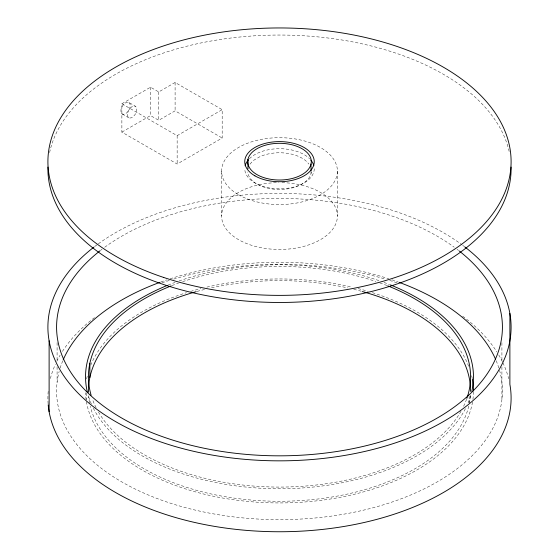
<?xml version="1.0" encoding="UTF-8"?>
<svg xmlns="http://www.w3.org/2000/svg" width="559" height="559" viewBox="0 0 559 559"><rect width="100%" height="100%" fill="white"/><g stroke="black" fill="none" stroke-linecap="round" stroke-linejoin="round"><path stroke-width="0.42" stroke-dasharray="2.79 2.1" d="M121.876 103.75L150.532 87.204L158.721 91.935L175.1 82.48L222.182 109.662L222.182 138.024L177.147 164.025L121.876 132.12L121.876 103.75L177.147 135.662L222.182 109.662M121.876 132.12L150.532 115.573L158.721 120.297L175.1 110.843L222.182 138.024M128.891 102.479A6.659 3.843 -60 0 1 126.781 112.792A6.659 3.843 -60 0 1 121.01 109.459A6.659 3.843 -60 0 1 128.891 102.479L135.439 106.259A6.659 3.843 -60 0 1 133.328 116.572A6.659 3.843 -60 0 1 127.564 113.246A6.659 3.843 -60 0 1 135.439 106.259M122.232 114.008L128.78 117.788M501.912 342.688L501.912 361.659M501.912 366.837L501.912 399.608M469.134 396.107L469.134 402.787M337.398 171.117L337.398 216.026M311.035 171.739L311.035 173.458M221.602 171.117L221.602 216.026M177.147 135.662L177.147 164.025M175.1 82.48L175.1 110.843M158.721 91.935L158.721 120.297M150.532 87.204L150.532 115.573M86.372 393.005L86.372 399.678M57.088 342.611L57.088 361.589M57.088 366.76L57.088 382.286M48.123 403.898A231.601 133.713 0 0 1 48.249 390.72M50.38 378.534A231.601 133.713 0 0 1 55.355 364.391M56.808 361.31A231.601 133.713 0 0 1 60.106 355.196M62.419 351.436A231.601 133.713 0 0 1 95.379 316.932M161.984 282.819A231.601 133.713 0 0 1 169.454 280.387M173.667 279.102A231.601 133.713 0 0 1 385.396 279.123M389.658 280.422A231.601 133.713 0 0 1 397.225 282.889M462.67 316.212A231.601 133.713 0 0 1 496.881 351.911M498.754 354.965A231.601 133.713 0 0 1 502.513 361.966M502.89 362.756A231.601 133.713 0 0 1 508.676 378.743M94.646 246.575A231.601 133.713 0 0 1 97.594 244.367M98.342 243.822A231.601 133.713 0 0 1 462.007 244.807M462.67 245.303A231.601 133.713 0 0 1 463.984 246.288M499.529 370.303A222.915 128.696 0 0 1 280.492 519.646A222.915 128.696 0 0 1 59.163 371.435M60.127 368.095A222.915 128.696 0 0 1 62.853 360.639M160.936 281.967A222.915 128.696 0 0 1 166.778 279.919M170.16 278.794A222.915 128.696 0 0 1 388.757 278.766M391.978 279.835A222.915 128.696 0 0 1 398.301 282.05M496.196 360.758A222.915 128.696 0 0 1 499.285 369.45M100.711 250.264A222.915 128.696 0 0 1 102.031 249.244M104.736 247.232A222.915 128.696 0 0 1 454.188 247.183M457.108 249.356A222.915 128.696 0 0 1 458.541 250.46M49.604 152.579A231.601 133.713 0 0 1 279.5 35.042A231.601 133.713 0 0 1 509.396 152.579M314.242 168.755A34.742 20.054 0 0 1 279.5 188.809A34.742 20.054 0 0 1 244.758 168.755M249.412 158.728A34.742 20.054 0 0 1 309.588 158.728M470.385 395.765A191.066 110.312 0 0 1 469.476 402.732M468.763 406.072A191.066 110.312 0 0 1 279.64 501.262A191.066 110.312 0 0 1 90.278 406.239M89.538 402.787A191.066 110.312 0 0 1 88.615 395.807M197.096 291.421A191.066 110.312 0 0 1 204.943 289.38M211.526 287.85A191.066 110.312 0 0 1 347.88 287.941M353.77 289.31A191.066 110.312 0 0 1 362.344 291.546M473.459 391.726A193.966 111.982 0 0 1 472.641 401.243M472.502 402.103A193.966 111.982 0 0 1 278.843 502.932A193.966 111.982 0 0 1 86.372 401.348M86.121 399.643A193.966 111.982 0 0 1 85.562 392.767M86.652 378.932A193.966 111.982 0 0 1 87.386 375.515M90.74 365.174A193.966 111.982 0 0 1 186.454 292.685M190.633 291.407A193.966 111.982 0 0 1 200.849 288.584M206.9 287.102A193.966 111.982 0 0 1 352.338 287.158M358.053 288.556A193.966 111.982 0 0 1 368.171 291.351M372.406 292.643A193.966 111.982 0 0 1 468.931 366.886M471.663 375.725A193.966 111.982 0 0 1 472.194 378.143M470.706 395.576A193.966 111.982 0 0 1 467.939 403.305M465.416 408.685A193.966 111.982 0 0 1 278.85 488.748A193.966 111.982 0 0 1 93.213 407.965M91.369 404.017A193.966 111.982 0 0 1 88.182 395.206M168.098 285.09A193.966 111.982 0 0 1 175.093 282.386M179.09 280.953A193.966 111.982 0 0 1 379.91 280.953M383.998 282.421A193.966 111.982 0 0 1 389.616 284.573M466.576 399.196A191.066 110.312 0 0 1 463.523 406.449M461.021 411.2A191.066 110.312 0 0 1 279.842 487.078A191.066 110.312 0 0 1 98.195 411.585M96.113 407.735A191.066 110.312 0 0 1 92.403 399.14M172.011 285.565A191.066 110.312 0 0 1 178.482 283.133M182.618 281.687A191.066 110.312 0 0 1 375.739 281.463M379.806 282.875A191.066 110.312 0 0 1 386.947 285.544M311.265 171.872A31.793 18.356 0 0 1 279.591 189.473A31.793 18.356 0 0 1 247.742 171.976M250.09 164.143A31.793 18.356 0 0 1 254.219 159.986L260.075 156.59A31.793 18.356 0 0 1 308.841 164.046M282.009 182.632A57.898 33.428 0 0 1 328.93 233.438A57.898 33.428 0 0 1 229.218 232.6A57.898 33.428 0 0 1 278.668 182.604M238.56 194.756A57.898 33.428 0 0 0 335.428 179.767A57.898 33.428 0 0 0 264.512 138.828A57.898 33.428 0 0 0 238.56 194.756"/><path stroke-width="0.84" d="M509.885 313.452L509.885 384.361A231.601 133.713 0 0 1 297.178 531.357A231.601 133.713 0 0 1 48.193 404.772M311.035 164.004A31.793 18.356 0 0 1 260.221 176.26A31.793 18.356 0 0 1 267.251 144.725A31.793 18.356 0 0 1 311.035 164.004L311.035 170.879M247.965 159.322L247.965 168.776M89.866 363.259L89.866 377.444M49.115 340.801L49.115 411.71M464.627 246.785A231.601 133.713 0 0 1 435.587 425.909A231.601 133.713 0 0 1 123.972 426.203A231.601 133.713 0 0 1 93.919 247.127M63.202 359.821A222.915 128.696 0 0 1 160.112 282.267M399.084 282.337A222.915 128.696 0 0 1 495.54 359.234M459.253 251.012A222.915 128.696 0 0 1 428.774 422.709A222.915 128.696 0 0 1 129.835 422.506A222.915 128.696 0 0 1 100.054 250.774M511.08 167.064A231.601 133.713 0 0 1 279.5 302.468A231.601 133.713 0 0 1 47.92 167.064M245.149 165.764A34.742 20.054 0 0 1 248.203 160.049M310.797 160.049A34.742 20.054 0 0 1 313.851 165.764M88.448 392.285A191.066 110.312 0 0 1 196.237 291.658M362.344 291.546A191.066 110.312 0 0 1 470.566 391.37M472.348 378.946A193.966 111.982 0 0 1 473.466 390.86M87.337 391.985A193.966 111.982 0 0 1 167.337 285.404M390.406 284.894A193.966 111.982 0 0 1 471.81 391.349M387.729 285.852A191.066 110.312 0 0 1 466.863 398.385M91.117 395.199A191.066 110.312 0 0 1 171.215 285.88M163.703 277.46A231.601 133.713 0 0 0 511.101 161.663A231.601 133.713 0 0 0 163.703 45.866A231.601 133.713 0 0 0 163.703 277.46M254.932 175.847A34.742 20.054 0 0 0 313.054 166.855A34.742 20.054 0 0 0 270.507 142.286A34.742 20.054 0 0 0 254.932 175.847"/></g></svg>
